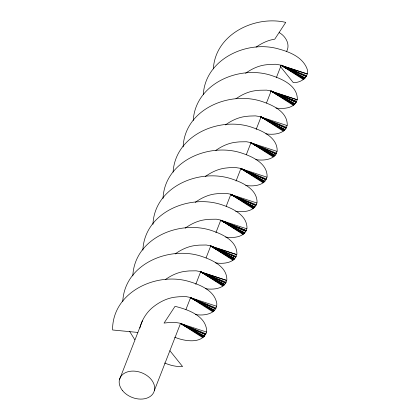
<?xml version="1.0" encoding="UTF-8"?>
<svg xmlns="http://www.w3.org/2000/svg" width="420" height="420" viewBox="0 0 420 420"><rect width="100%" height="100%" fill="white"/><g stroke="black" fill="none" stroke-linecap="round" stroke-linejoin="round"><path stroke-width="0.63" d="M122.755 301.77C124.394 263.592 170.247 245.023 202.75 256.778C213.15 260.337 227.01 267.015 226.863 279.809C225.031 289.044 213.04 289.921 205.48 288.692M132.82 275.956C134.458 237.778 180.311 219.209 212.814 230.963C223.214 234.523 237.074 241.206 236.927 253.995C235.095 263.23 223.104 264.112 215.544 262.878M142.884 250.142C144.522 211.964 190.376 193.394 222.878 205.149C233.279 208.709 247.144 215.392 246.992 228.186C245.159 237.421 233.168 238.297 225.608 237.064M152.948 224.333C154.586 186.155 200.44 167.585 232.942 179.34C243.343 182.9 257.208 189.578 257.056 202.372C255.224 211.607 243.233 212.489 235.672 211.255M163.013 198.518C164.651 160.34 210.504 141.771 243.007 153.526C253.407 157.085 267.272 163.769 267.125 176.558C265.288 185.792 253.297 186.674 245.737 185.441M173.103 172.153C175.287 134.584 220.742 115.747 253.071 127.712C263.471 131.271 277.337 137.954 277.19 150.749C275.357 159.983 263.361 160.86 255.801 159.626M183.141 146.895C184.779 108.717 230.633 90.148 263.135 101.903C273.536 105.462 287.401 112.14 287.254 124.934C285.421 134.169 273.425 135.051 265.865 133.817M193.232 120.53C195.416 82.961 240.87 64.124 273.205 76.088C283.6 79.648 297.465 86.331 297.318 99.12C295.486 108.36 283.49 109.237 275.93 108.003M203.296 94.715C205.133 60.128 244.676 40.966 275.688 48.2C287.401 51.14 301.108 55.75 306.563 67.552C310.7 76.209 301.235 83.055 293.281 82.598L280.224 66.297M213.36 68.906C215.197 34.314 254.741 15.157 285.752 22.386L274.764 39.16C268.543 40.105 262.684 42.73 257.476 46.2A38.698 26.05 -46.9 0 0 256.09 47.166M119.406 379.832L142.406 320.843M154.423 390.358L180.511 323.458M185.945 309.524L190.622 297.518M195.773 284.314L200.686 271.703M206.073 257.901L210.751 245.894M215.901 232.685L220.815 220.08M226.202 206.273L230.879 194.271M236.03 181.062L240.944 168.457M246.33 154.649L251.008 142.643M256.158 129.439L261.072 116.834M266.459 103.026L271.142 91.019M276.302 77.779L281.264 65.047M286.466 51.713C290.666 44.662 285.7 36.11 279.174 32.592M195.416 314.501C203.322 316.045 216.998 314.323 216.846 303.818C214.856 290.614 200.251 284.839 188.979 281.479C156.235 271.693 112.261 292.126 112.57 329.978L137.776 332.43M174.678 337.181C184.097 341.219 203.044 344.61 206.734 331.433C206.252 315.74 187.803 309.508 175.04 306.327L164.052 323.096A38.698 6.526 -14.4 0 1 169.281 322.55L174.925 322.381L179.424 323.09A38.698 0.662 27.7 0 0 180.479 323.516L206.598 332.068M281.127 65.389L307.241 73.946L281.122 65.389A38.698 0.662 27.7 0 1 280.067 64.969L275.567 64.26L269.923 64.423A38.698 6.526 -14.4 0 0 264.7 64.974C258.478 65.919 252.62 68.544 247.412 72.014A38.698 26.05 -46.9 0 0 245.569 73.311M271.063 91.203L296.62 101.54L271.131 91.208L297.176 99.761L271.058 91.203A38.698 0.662 27.7 0 1 270.002 90.783L266.647 90.132L259.859 90.237A38.698 6.526 -14.4 0 0 254.636 90.783C248.414 91.728 242.555 94.353 237.347 97.829A38.698 26.05 -46.9 0 0 235.961 98.789M225.435 124.934A38.698 26.05 -46.9 0 1 227.283 123.638C232.491 120.167 238.35 117.542 244.571 116.597A38.698 6.526 -14.4 0 1 249.795 116.051L255.439 115.883L259.938 116.592A38.698 0.662 27.7 0 0 260.993 117.017L286.204 128.142L261.098 117.007L284.776 129.927L261.041 116.933L284.419 130.263L260.957 116.86L283.904 130.746M215.833 150.412A38.698 26.05 -46.9 0 1 217.219 149.452C222.427 145.982 228.286 143.351 234.507 142.411A38.698 6.526 -14.4 0 1 239.731 141.86L246.519 141.755L249.874 142.406A38.698 0.662 27.7 0 0 250.929 142.826L276.491 153.163M205.306 176.558A38.698 26.05 -46.9 0 1 207.155 175.261C212.363 171.791 218.222 169.166 224.443 168.221A38.698 6.526 -14.4 0 1 229.666 167.674L235.31 167.507L239.809 168.221A38.698 0.662 27.7 0 0 240.865 168.641L266.075 179.765L240.828 168.488L264.29 181.892L240.912 168.556L264.647 181.555L240.965 168.604M195.242 202.372A38.698 26.05 -46.9 0 1 197.09 201.075C202.298 197.605 208.157 194.98 214.379 194.035A38.698 6.526 -14.4 0 1 219.602 193.489L226.385 193.384L229.745 194.03A38.698 0.662 27.7 0 0 230.8 194.45L256.011 205.579L230.764 194.297L254.226 207.701L230.848 194.371L254.583 207.365L230.848 194.371M175.114 253.995A38.698 26.05 -46.9 0 1 176.962 252.698C182.165 249.228 188.029 246.603 194.245 245.658A38.698 6.526 -14.4 0 1 199.474 245.112L206.257 245.007L209.617 245.653A38.698 0.662 27.7 0 0 210.672 246.078L235.883 257.203L210.635 245.926L234.097 259.329L210.719 245.994L234.454 258.993L210.772 246.036L234.885 258.589L210.777 246.067M139.881 328.015A38.698 38.393 83.8 0 1 140.485 325.789C142.506 319.174 146.317 313.131 151.426 308.469A38.698 26.05 -46.9 0 1 156.833 304.327C162.036 300.856 167.9 298.226 174.116 297.286A38.698 6.526 -14.4 0 1 179.345 296.735L186.128 296.63L189.488 297.281A38.698 0.662 27.7 0 0 190.543 297.701L216.106 308.038M260.993 117.017L287.112 125.57M250.929 142.826L277.048 151.384M240.865 168.641L266.984 177.198M230.8 194.45L256.919 203.007M246.855 228.821L220.736 220.264A38.698 0.662 27.7 0 1 219.681 219.844L216.321 219.193L209.538 219.298A38.698 6.526 -14.4 0 0 204.309 219.849C198.093 220.789 192.234 223.419 187.026 226.889A38.698 26.05 -46.9 0 0 185.178 228.181M210.672 246.078L236.791 254.63L210.74 246.083L236.234 256.415M190.543 297.701L216.662 306.259M164.614 362.995C170.268 365.379 176.405 366.896 182.574 366.534L169.922 350.742M281.232 65.404L306.332 76.519L281.227 65.378L304.904 78.304L281.169 65.31L306.684 75.726M261.067 117.023L286.556 127.349M240.938 168.646L266.427 178.978M230.869 194.46L256.363 204.787M220.847 220.28L246.298 230.601L220.804 220.274L245.947 231.394L220.841 220.253L244.519 233.179L220.784 220.18L244.162 233.515L221.261 220.432L243.647 233.998L221.093 220.332M226.17 282.224L200.676 271.897L224.821 284.398L200.708 271.85L224.033 285.138L201.128 272.055L223.519 285.621L200.965 271.961M180.547 323.521L206.041 333.848M271.168 91.214L296.268 102.333L270.863 90.941L293.969 104.937M200.718 271.903L225.818 283.017L200.713 271.877L226.727 280.445L200.608 271.887A38.698 0.662 27.7 0 1 199.553 271.467L196.192 270.821L189.409 270.921A38.698 6.526 -14.4 0 0 184.18 271.472C177.965 272.417 172.1 275.042 166.898 278.512A38.698 26.05 -46.9 0 0 165.506 279.473M180.59 323.526L205.684 334.64L180.584 323.505L204.692 336.026M190.649 297.691L215.749 308.831L190.507 297.549L213.969 310.952L190.591 297.617L214.326 310.616L190.643 297.665L214.757 310.212M281.221 65.352L305.335 77.9M295.27 103.714L271.157 91.166L294.84 104.118L271.105 91.119L294.483 104.454L271.021 91.051M261.093 116.975L285.206 129.523M240.97 168.63L265.078 181.151M230.906 194.439L255.014 206.96M220.841 220.253L244.949 232.775M180.579 323.474L204.262 336.431L181.088 323.741L203.905 336.767L180.999 323.678M281.169 65.31L304.547 78.64L281.085 65.237L304.033 79.123M250.892 142.674L274.355 156.077L250.976 142.748L274.712 155.741L250.735 142.564L273.84 156.56M240.828 168.488L263.776 182.375M230.606 194.187L253.712 208.184M210.478 245.816L233.583 259.812L210.635 245.926M213.454 311.435L190.349 297.439L212.825 311.845M180.836 323.584L203.39 337.244M281.384 65.41L303.408 79.532M270.769 90.872L293.344 105.347M261.25 117.038L283.28 131.161M250.64 142.496L273.215 156.97M241.122 168.661L263.151 182.784M230.507 194.119L253.087 208.598M220.994 220.285L243.023 234.407M210.378 245.747L232.958 260.222M200.865 271.908L222.894 286.036M180.737 323.536L202.76 337.659M134.794 339.733L129.638 331.417M276.139 153.956L251.029 142.79L276.139 153.956M275.142 155.337L251.029 142.79L275.142 155.337M224.39 284.802L200.708 271.85L224.39 284.802M122.488 390.558A18.338 13.23 21.3 0 0 153.079 393.54A18.338 13.23 21.3 0 0 135.177 371.191A18.338 13.23 21.3 0 0 122.488 390.558"/></g></svg>
